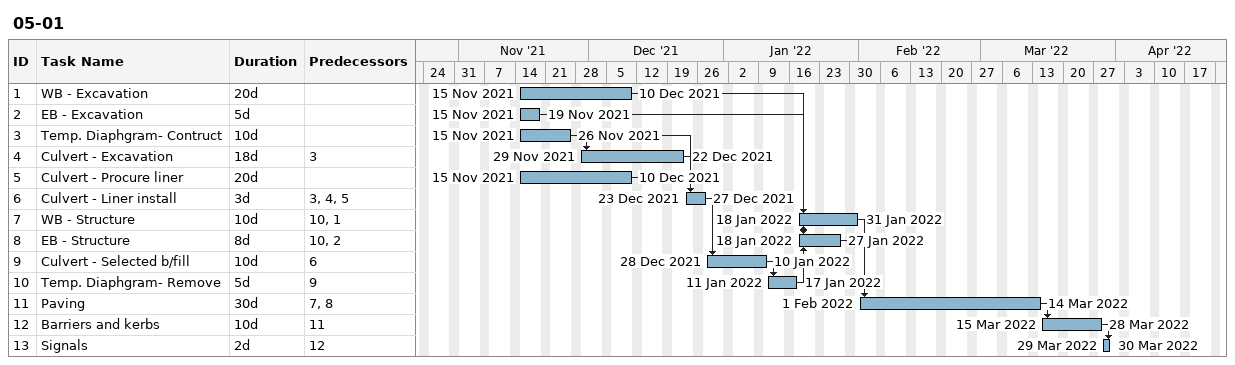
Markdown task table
05-01

| ID | Task | Duration | Start | Finish | Predecessors |
|---|---|---|---|---|---|
| 1 | WB - Excavation | 20d | 2021-11-15 | 2021-12-10 |  |
| 2 | EB - Excavation | 5d | 2021-11-15 | 2021-11-19 |  |
| 3 | Temp. Diaphgram- Contruct | 10d | 2021-11-15 | 2021-11-26 |  |
| 4 | Culvert - Excavation | 18d | 2021-11-29 | 2021-12-22 | 3 |
| 5 | Culvert - Procure liner | 20d | 2021-11-15 | 2021-12-10 |  |
| 6 | Culvert - Liner install | 3d | 2021-12-23 | 2021-12-27 | 3, 4, 5 |
| 7 | WB - Structure | 10d | 2022-01-18 | 2022-01-31 | 10, 1 |
| 8 | EB - Structure | 8d | 2022-01-18 | 2022-01-27 | 10, 2 |
| 9 | Culvert - Selected b/fill | 10d | 2021-12-28 | 2022-01-10 | 6 |
| 10 | Temp. Diaphgram- Remove | 5d | 2022-01-11 | 2022-01-17 | 9 |
| 11 | Paving | 30d | 2022-02-01 | 2022-03-14 | 7, 8 |
| 12 | Barriers and kerbs | 10d | 2022-03-15 | 2022-03-28 | 11 |
| 13 | Signals | 2d | 2022-03-29 | 2022-03-30 | 12 |
